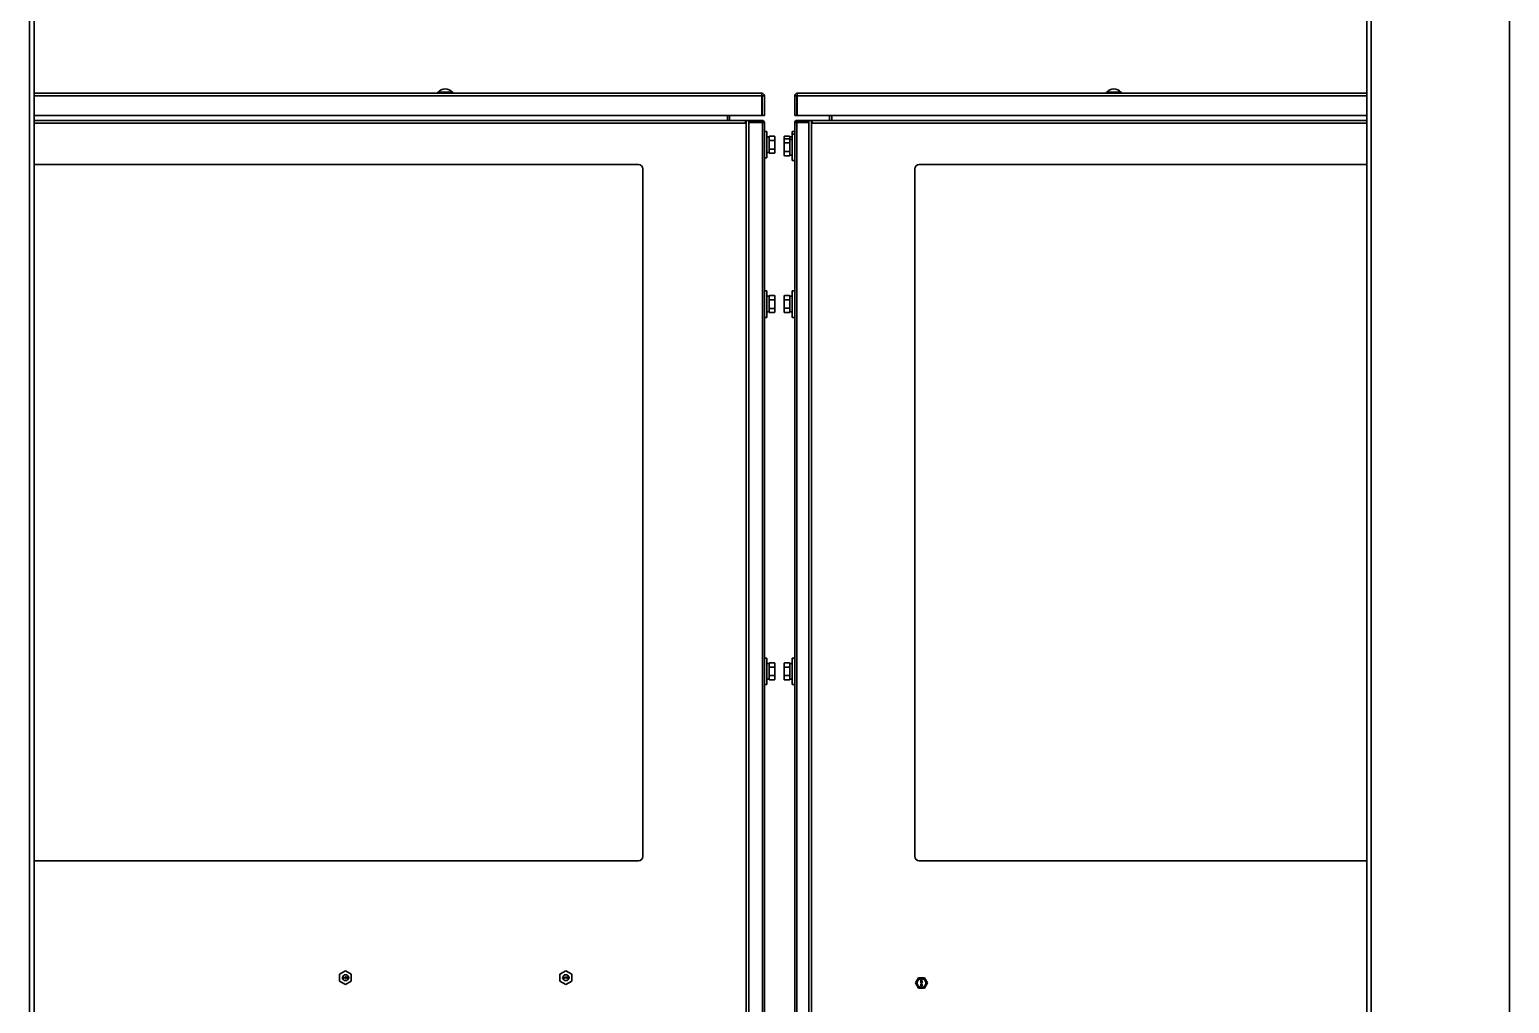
# Model space of a CAD drawing. Header units: millimetres. Extents: x 32496 to 166256, y 3504 to 23939.
# Drawn here: x 93099 to 94106, y 21606 to 22269 of the extents above; entities that cross this region are included whole.
import ezdxf

# ---------------------------------------------------------------- set-up
doc = ezdxf.new("R2010")
doc.units = ezdxf.units.MM
doc.layers.get('0').update_dxf_attribs({"lineweight": 35})

# ---------------------------------------------------------------- blocks, each defined once
blk = doc.blocks.new('8-1250')
at = {"linetype": 'Continuous'}
for p, q in [((-6864.1, -32157.3), (-6864.1, -34666.3)), ((-6861.1, -32157.3), (-6861.1, -34666.3)), ((-5954.1, -32157.3), (-5954.1, -34666.3)), ((-5951.1, -32157.3), (-5951.1, -34666.3)), ((-5857.1, -32157.3), (-5857.1, -34666.3)), ((-6861.1, -32534.8), (-6365.8, -32534.8)), ((-6586.2, -32534), (-6586.2, -32534)), ((-6583.8, -32534), (-6586.2, -32534)), ((-6578.8, -32534), (-6583.8, -32534)), ((-6576.5, -32534), (-6578.8, -32534)), ((-6365.8, -32549.8), (-6365.8, -32534.8)), ((-6341.8, -32549.8), (-6341.8, -32534.8)), ((-6341.8, -32534.8), (-5954.1, -32534.8)), ((-6128.8, -32534), (-6131.2, -32534)), ((-6123.8, -32534), (-6128.8, -32534)), ((-6121.5, -32534), (-6123.8, -32534)), ((-6121.5, -32534), (-6121.5, -32534)), ((-6365.8, -32536.5), (-6861.1, -32536.5)), ((-6365.6, -32549.8), (-6365.6, -32536.5)), ((-6365.6, -32536.5), (-6364.1, -32536.5)), ((-6364.1, -32549.8), (-6364.1, -32536.5)), ((-6343.5, -32536.5), (-6343.5, -32549.8)), ((-6342, -32536.5), (-6343.5, -32536.5)), ((-6342, -32536.5), (-6342, -32549.8)), ((-5954.1, -32536.5), (-6341.8, -32536.5)), ((-6365.8, -32549.8), (-6861.1, -32549.8)), ((-6861.1, -32553.3), (-6374.8, -32553.3)), ((-6377, -32555), (-6861.1, -32555)), ((-6389.3, -32553.3), (-6389.3, -32549.8)), ((-6387.8, -32549.8), (-6387.8, -32553.3)), ((-6377, -32553.3), (-6377, -32555)), ((-6376.5, -34566.3), (-6376.5, -32553.3)), ((-6374.8, -32553.3), (-6374.8, -34566.3)), ((-6365.5, -32553.3), (-6374.8, -32553.3)), ((-6365.5, -32554.5), (-6374.8, -32554.5)), ((-6374.8, -32554.7), (-6364.1, -32554.7)), ((-6365.6, -32549.8), (-6364.1, -32549.8)), ((-6365.5, -32554.5), (-6365.5, -32553.3)), ((-6365.5, -33566.8), (-6365.5, -32554.7)), ((-6364.1, -32554.7), (-6364.1, -32675.7)), ((-6342, -32549.8), (-6343.5, -32549.8)), ((-6343.5, -32675.6), (-6343.5, -32554.7)), ((-6343.5, -32554.7), (-6333.8, -32554.7)), ((-6342.1, -32554.5), (-6342.1, -32553.3)), ((-6333.8, -32553.3), (-6342.1, -32553.3)), ((-6333.8, -32554.5), (-6342.1, -32554.5)), ((-6342.1, -32554.7), (-6342.1, -33566.8)), ((-5954.1, -32549.8), (-6341.8, -32549.8)), ((-6333.8, -34566.3), (-6333.8, -32553.3)), ((-6333.8, -32553.3), (-5954.1, -32553.3)), ((-6332.1, -32553.3), (-6332.1, -34566.3)), ((-6331.6, -32553.3), (-6331.6, -32555)), ((-5954.1, -32555), (-6331.6, -32555)), ((-6319.8, -32553.3), (-6319.8, -32549.8)), ((-6318.3, -32549.8), (-6318.3, -32553.3)), ((-6364.1, -32560.8), (-6362.5, -32560.8)), ((-6362.5, -32578.8), (-6362.5, -32560.8)), ((-6362.5, -32564.4), (-6360.9, -32564.4)), ((-6360.9, -32564.3), (-6360.6, -32564)), ((-6360.9, -32575.3), (-6360.9, -32564.3)), ((-6360.6, -32564), (-6357.2, -32564)), ((-6356.9, -32564.3), (-6357.2, -32564)), ((-6356.9, -32575.3), (-6356.9, -32564.3)), ((-6350.7, -32564.3), (-6350.5, -32564)), ((-6350.7, -32564.3), (-6350.7, -32566.1)), ((-6350.7, -32566.1), (-6350.5, -32565.8)), ((-6350.7, -32577), (-6350.7, -32566.1)), ((-6350.4, -32564), (-6350.5, -32564)), ((-6350.4, -32565.8), (-6350.5, -32565.8)), ((-6347, -32564), (-6350.4, -32564)), ((-6347, -32565.8), (-6350.4, -32565.8)), ((-6347, -32564), (-6347, -32564)), ((-6346.7, -32564.3), (-6347, -32564)), ((-6347, -32565.8), (-6347, -32565.8)), ((-6346.7, -32566.1), (-6347, -32565.8)), ((-6346.7, -32566.1), (-6346.7, -32564.3)), ((-6345.1, -32564.4), (-6346.7, -32564.4)), ((-6346.7, -32577), (-6346.7, -32566.1)), ((-6345.1, -32566.2), (-6346.7, -32566.2)), ((-6345.1, -32560.8), (-6345.1, -32562.5)), ((-6343.5, -32560.8), (-6345.1, -32560.8)), ((-6345.1, -32562.5), (-6345.1, -32580.5)), ((-6343.5, -32562.5), (-6345.1, -32562.5)), ((-6362.5, -32575.1), (-6360.9, -32575.1)), ((-6360.9, -32575.3), (-6360.6, -32575.6)), ((-6360.6, -32566.9), (-6357.2, -32566.9)), ((-6360.6, -32572.7), (-6357.2, -32572.7)), ((-6360.6, -32575.6), (-6357.2, -32575.6)), ((-6356.9, -32575.3), (-6357.2, -32575.6)), ((-6347, -32568.6), (-6350.4, -32568.6)), ((-6347, -32574.4), (-6350.4, -32574.4)), ((-6861.1, -32583.3), (-6449.8, -32583.3)), ((-6446.8, -32586.3), (-6446.8, -33054.3)), ((-6364.1, -32578.8), (-6362.5, -32578.8)), ((-6350.7, -32577), (-6350.5, -32577.3)), ((-6347, -32577.3), (-6350.4, -32577.3)), ((-6346.7, -32577), (-6347, -32577.3)), ((-6345.1, -32576.9), (-6346.7, -32576.9)), ((-6343.5, -32580.5), (-6345.1, -32580.5)), ((-6261.8, -33054.3), (-6261.8, -32586.3)), ((-6258.8, -32583.3), (-5954.1, -32583.3)), ((-6364.1, -32669.3), (-6362.5, -32669.3)), ((-6364.1, -32675.7), (-6364.1, -32680.9)), ((-6362.5, -32687.3), (-6362.5, -32669.3)), ((-6362.5, -32672.9), (-6360.9, -32672.9)), ((-6360.9, -32672.8), (-6360.6, -32672.5)), ((-6360.9, -32683.8), (-6360.9, -32672.8)), ((-6360.6, -32672.5), (-6357.2, -32672.5)), ((-6360.6, -32675.4), (-6357.2, -32675.4)), ((-6356.9, -32672.8), (-6357.2, -32672.5)), ((-6356.9, -32683.8), (-6356.9, -32672.8)), ((-6350.7, -32672.8), (-6350.5, -32672.5)), ((-6350.7, -32683.8), (-6350.7, -32672.8)), ((-6350.4, -32672.5), (-6350.5, -32672.5)), ((-6347, -32672.5), (-6350.4, -32672.5)), ((-6347, -32675.4), (-6350.4, -32675.4)), ((-6347, -32672.5), (-6347, -32672.5)), ((-6346.7, -32672.8), (-6347, -32672.5)), ((-6346.7, -32683.8), (-6346.7, -32672.8)), ((-6345.1, -32672.9), (-6346.7, -32672.9)), ((-6345.1, -32669.3), (-6345.1, -32687.3)), ((-6343.5, -32669.3), (-6345.1, -32669.3)), ((-6343.5, -32680.9), (-6343.5, -32675.6)), ((-6364.1, -32680.9), (-6364.1, -32925.7)), ((-6362.5, -32683.6), (-6360.9, -32683.6)), ((-6360.9, -32683.8), (-6360.6, -32684.1)), ((-6360.6, -32681.2), (-6357.2, -32681.2)), ((-6360.6, -32684.1), (-6357.2, -32684.1)), ((-6356.9, -32683.8), (-6357.2, -32684.1)), ((-6350.7, -32683.8), (-6350.5, -32684)), ((-6347, -32681.1), (-6350.4, -32681.1)), ((-6347, -32684.1), (-6350.4, -32684.1)), ((-6346.7, -32683.8), (-6347, -32684)), ((-6345.1, -32683.6), (-6346.7, -32683.6)), ((-6343.5, -32925.6), (-6343.5, -32680.9)), ((-6364.1, -32687.3), (-6362.5, -32687.3)), ((-6343.5, -32687.3), (-6345.1, -32687.3)), ((-6364.1, -32919.3), (-6362.5, -32919.3)), ((-6364.1, -32925.7), (-6364.1, -32930.9)), ((-6362.5, -32937.3), (-6362.5, -32919.3)), ((-6362.5, -32922.9), (-6360.9, -32922.9)), ((-6360.9, -32922.8), (-6360.6, -32922.5)), ((-6360.9, -32933.8), (-6360.9, -32922.8)), ((-6360.6, -32922.5), (-6357.2, -32922.5)), ((-6360.6, -32925.4), (-6357.2, -32925.4)), ((-6356.9, -32922.8), (-6357.2, -32922.5)), ((-6356.9, -32933.8), (-6356.9, -32922.8)), ((-6350.7, -32922.8), (-6350.5, -32922.5)), ((-6350.7, -32933.8), (-6350.7, -32922.8)), ((-6350.4, -32922.5), (-6350.5, -32922.5)), ((-6347, -32922.5), (-6350.4, -32922.5)), ((-6347, -32925.4), (-6350.4, -32925.4)), ((-6347, -32922.5), (-6347, -32922.5)), ((-6346.7, -32922.8), (-6347, -32922.5)), ((-6346.7, -32933.8), (-6346.7, -32922.8)), ((-6345.1, -32922.9), (-6346.7, -32922.9)), ((-6345.1, -32919.3), (-6345.1, -32937.3)), ((-6343.5, -32919.3), (-6345.1, -32919.3)), ((-6343.5, -32930.9), (-6343.5, -32925.6)), ((-6364.1, -32930.9), (-6364.1, -33175.7)), ((-6364.1, -32937.3), (-6362.5, -32937.3)), ((-6362.5, -32933.6), (-6360.9, -32933.6)), ((-6360.9, -32933.8), (-6360.6, -32934.1)), ((-6360.6, -32931.2), (-6357.2, -32931.2)), ((-6360.6, -32934.1), (-6357.2, -32934.1)), ((-6356.9, -32933.8), (-6357.2, -32934.1)), ((-6350.7, -32933.8), (-6350.5, -32934)), ((-6347, -32931.1), (-6350.4, -32931.1)), ((-6347, -32934.1), (-6350.4, -32934.1)), ((-6346.7, -32933.8), (-6347, -32934)), ((-6345.1, -32933.6), (-6346.7, -32933.6)), ((-6343.5, -32937.3), (-6345.1, -32937.3)), ((-6343.5, -33175.6), (-6343.5, -32930.9)), ((-6449.8, -33057.3), (-6861.1, -33057.3)), ((-5954.1, -33057.3), (-6258.8, -33057.3)), ((-6653.2, -33134.5), (-6649.2, -33132.2)), ((-6653.2, -33134.5), (-6653.2, -33139.1)), ((-6649.2, -33141.4), (-6653.2, -33139.1)), ((-6651.5, -33136.3), (-6651.5, -33136.2)), ((-6651.5, -33136.2), (-6650.6, -33136.2)), ((-6650.8, -33136.3), (-6651.5, -33136.3)), ((-6651.4, -33136.9), (-6651.5, -33137)), ((-6651.5, -33137), (-6651.5, -33137.1)), ((-6651.5, -33137.1), (-6651.5, -33137.1)), ((-6651.5, -33137.1), (-6651.5, -33137.2)), ((-6651.5, -33137.2), (-6651.4, -33137.3)), ((-6650.8, -33136.3), (-6651.4, -33136.9)), ((-6651.4, -33137.1), (-6651.3, -33137)), ((-6651.4, -33137.1), (-6651.4, -33137.1)), ((-6651.3, -33137.2), (-6651.4, -33137.1)), ((-6651.4, -33137.3), (-6651.3, -33137.4)), ((-6651.3, -33137), (-6650.6, -33136.3)), ((-6651.2, -33137.2), (-6651.3, -33137.2)), ((-6651.3, -33137.4), (-6651.1, -33137.4)), ((-6651.1, -33137.3), (-6651.2, -33137.2)), ((-6651.1, -33137.3), (-6651, -33137.3)), ((-6651, -33137.4), (-6651.1, -33137.4)), ((-6650.9, -33137.2), (-6651, -33137.3)), ((-6651, -33137.4), (-6650.9, -33137.4)), ((-6650.8, -33137.2), (-6650.9, -33137.2)), ((-6650.9, -33137.4), (-6650.8, -33137.3)), ((-6650.8, -33137.1), (-6650.8, -33137.2)), ((-6650.8, -33137.1), (-6650.6, -33137.1)), ((-6650.8, -33137.3), (-6650.7, -33137.2)), ((-6650.7, -33137.2), (-6650.6, -33137.1)), ((-6650.6, -33136.2), (-6650.6, -33136.3)), ((-6650.4, -33137.4), (-6650.4, -33136.2)), ((-6650.4, -33136.2), (-6650.3, -33136.2)), ((-6650.3, -33137.4), (-6650.4, -33137.4)), ((-6650.3, -33136.2), (-6650.3, -33137.2)), ((-6650.1, -33137), (-6650.3, -33137.2)), ((-6650.3, -33137.4), (-6650.1, -33137.2)), ((-6650.1, -33137), (-6650.1, -33137.2)), ((-6649.9, -33136.6), (-6649.9, -33136.6)), ((-6649.9, -33136.6), (-6649.8, -33136.8)), ((-6649.8, -33136.8), (-6649.9, -33136.6)), ((-6649.8, -33136.8), (-6649.9, -33137)), ((-6649.9, -33137), (-6649.8, -33136.9)), ((-6649.9, -33137), (-6649.9, -33137)), ((-6649.8, -33136.8), (-6649.8, -33136.6)), ((-6649.8, -33136.6), (-6649.7, -33136.6)), ((-6649.8, -33137), (-6649.8, -33136.9)), ((-6649.7, -33137), (-6649.8, -33137)), ((-6649.7, -33136.6), (-6649.7, -33136.8)), ((-6649.6, -33136.6), (-6649.7, -33136.8)), ((-6649.7, -33136.8), (-6649.6, -33136.6)), ((-6649.6, -33137), (-6649.7, -33136.8)), ((-6649.7, -33136.9), (-6649.7, -33137)), ((-6649.7, -33136.9), (-6649.6, -33137)), ((-6649.6, -33136.6), (-6649.6, -33136.6)), ((-6649.6, -33137), (-6649.6, -33137)), ((-6649.4, -33136.7), (-6649.4, -33136.5)), ((-6649.4, -33136.5), (-6649.1, -33136.5)), ((-6649.1, -33136.7), (-6649.4, -33136.7)), ((-6649.2, -33132.2), (-6645.2, -33134.5)), ((-6645.2, -33139.1), (-6649.2, -33141.4)), ((-6649.1, -33136.5), (-6649.1, -33136.2)), ((-6649.1, -33136.2), (-6649, -33136.2)), ((-6649.1, -33137.4), (-6649.1, -33136.7)), ((-6649, -33137.4), (-6649.1, -33137.4)), ((-6649, -33136.2), (-6649, -33136.5)), ((-6649, -33136.5), (-6648.4, -33136.5)), ((-6649, -33136.7), (-6649, -33137.2)), ((-6649, -33137.4), (-6648.4, -33136.7)), ((-6648.5, -33136.7), (-6649, -33137.2)), ((-6648.5, -33136.7), (-6649, -33136.7)), ((-6648.4, -33136.5), (-6648.4, -33136.7)), ((-6648.2, -33137.4), (-6648.2, -33136.2)), ((-6648.2, -33136.2), (-6648, -33136.2)), ((-6647.9, -33137.4), (-6648.2, -33137.4)), ((-6648, -33136.2), (-6648, -33137.1)), ((-6647.7, -33136.2), (-6648, -33137.1)), ((-6647.9, -33137.4), (-6647.6, -33136.3)), ((-6647.7, -33136.2), (-6647.5, -33136.2)), ((-6647.6, -33136.3), (-6647.2, -33137.4)), ((-6647.1, -33137.1), (-6647.5, -33136.2)), ((-6647, -33137.4), (-6647.2, -33137.4)), ((-6647.1, -33137.1), (-6647.1, -33136.2)), ((-6647.1, -33136.2), (-6647, -33136.2)), ((-6647, -33136.2), (-6647, -33137.4)), ((-6645.2, -33139.1), (-6645.2, -33134.5)), ((-6503.2, -33134.5), (-6499.2, -33132.2)), ((-6503.2, -33134.5), (-6503.2, -33139.1)), ((-6499.2, -33141.4), (-6503.2, -33139.1)), ((-6501.5, -33136.3), (-6501.5, -33136.2)), ((-6501.5, -33136.2), (-6500.6, -33136.2)), ((-6500.8, -33136.3), (-6501.5, -33136.3)), ((-6501.4, -33136.9), (-6501.5, -33137)), ((-6501.5, -33137), (-6501.5, -33137.1)), ((-6501.5, -33137.1), (-6501.5, -33137.1)), ((-6501.5, -33137.1), (-6501.5, -33137.2)), ((-6501.5, -33137.2), (-6501.4, -33137.3)), ((-6500.8, -33136.3), (-6501.4, -33136.9)), ((-6501.4, -33137.1), (-6501.3, -33137)), ((-6501.4, -33137.1), (-6501.4, -33137.1)), ((-6501.3, -33137.2), (-6501.4, -33137.1)), ((-6501.4, -33137.3), (-6501.3, -33137.4)), ((-6501.3, -33137), (-6500.6, -33136.3)), ((-6501.2, -33137.2), (-6501.3, -33137.2)), ((-6501.3, -33137.4), (-6501.1, -33137.4)), ((-6501.1, -33137.3), (-6501.2, -33137.2)), ((-6501.1, -33137.3), (-6501, -33137.3)), ((-6501, -33137.4), (-6501.1, -33137.4)), ((-6500.9, -33137.2), (-6501, -33137.3)), ((-6501, -33137.4), (-6500.9, -33137.4)), ((-6500.8, -33137.2), (-6500.9, -33137.2)), ((-6500.9, -33137.4), (-6500.8, -33137.3)), ((-6500.8, -33137.1), (-6500.8, -33137.2)), ((-6500.8, -33137.1), (-6500.6, -33137.1)), ((-6500.8, -33137.3), (-6500.7, -33137.2)), ((-6500.7, -33137.2), (-6500.6, -33137.1)), ((-6500.6, -33136.2), (-6500.6, -33136.3)), ((-6500.4, -33137.4), (-6500.4, -33136.2)), ((-6500.4, -33136.2), (-6500.3, -33136.2)), ((-6500.3, -33137.4), (-6500.4, -33137.4)), ((-6500.3, -33136.2), (-6500.3, -33137.2)), ((-6500.1, -33137), (-6500.3, -33137.2)), ((-6500.3, -33137.4), (-6500.1, -33137.2)), ((-6500.1, -33137), (-6500.1, -33137.2)), ((-6499.9, -33136.6), (-6499.9, -33136.6)), ((-6499.9, -33136.6), (-6499.8, -33136.8)), ((-6499.8, -33136.8), (-6499.9, -33136.6)), ((-6499.8, -33136.8), (-6499.9, -33137)), ((-6499.9, -33137), (-6499.8, -33136.9)), ((-6499.9, -33137), (-6499.9, -33137)), ((-6499.8, -33136.8), (-6499.8, -33136.6)), ((-6499.8, -33136.6), (-6499.7, -33136.6)), ((-6499.8, -33137), (-6499.8, -33136.9)), ((-6499.7, -33137), (-6499.8, -33137)), ((-6499.7, -33136.6), (-6499.7, -33136.8)), ((-6499.6, -33136.6), (-6499.7, -33136.8)), ((-6499.7, -33136.8), (-6499.6, -33136.6)), ((-6499.6, -33137), (-6499.7, -33136.8)), ((-6499.7, -33136.9), (-6499.7, -33137)), ((-6499.7, -33136.9), (-6499.6, -33137)), ((-6499.6, -33136.6), (-6499.6, -33136.6)), ((-6499.6, -33137), (-6499.6, -33137)), ((-6499.4, -33136.7), (-6499.4, -33136.5)), ((-6499.4, -33136.5), (-6499.1, -33136.5)), ((-6499.1, -33136.7), (-6499.4, -33136.7)), ((-6499.2, -33132.2), (-6495.2, -33134.5)), ((-6495.2, -33139.1), (-6499.2, -33141.4)), ((-6499.1, -33136.5), (-6499.1, -33136.2)), ((-6499.1, -33136.2), (-6499, -33136.2)), ((-6499.1, -33137.4), (-6499.1, -33136.7)), ((-6499, -33137.4), (-6499.1, -33137.4)), ((-6499, -33136.2), (-6499, -33136.5)), ((-6499, -33136.5), (-6498.4, -33136.5)), ((-6499, -33136.7), (-6499, -33137.2)), ((-6499, -33137.4), (-6498.4, -33136.7)), ((-6498.5, -33136.7), (-6499, -33137.2)), ((-6498.5, -33136.7), (-6499, -33136.7)), ((-6498.4, -33136.5), (-6498.4, -33136.7)), ((-6498.2, -33137.4), (-6498.2, -33136.2)), ((-6498.2, -33136.2), (-6498, -33136.2)), ((-6497.9, -33137.4), (-6498.2, -33137.4)), ((-6498, -33136.2), (-6498, -33137.1)), ((-6497.7, -33136.2), (-6498, -33137.1)), ((-6497.9, -33137.4), (-6497.6, -33136.3)), ((-6497.7, -33136.2), (-6497.5, -33136.2)), ((-6497.6, -33136.3), (-6497.2, -33137.4)), ((-6497.1, -33137.1), (-6497.5, -33136.2)), ((-6497, -33137.4), (-6497.2, -33137.4)), ((-6497.1, -33137.1), (-6497.1, -33136.2)), ((-6497.1, -33136.2), (-6497, -33136.2)), ((-6497, -33136.2), (-6497, -33137.4)), ((-6495.2, -33139.1), (-6495.2, -33134.5)), ((-6261.3, -33140.4), (-6259.2, -33136.9)), ((-6255.2, -33136.9), (-6259.2, -33136.9)), ((-6257.7, -33138.5), (-6257.7, -33138.3)), ((-6257.7, -33138.3), (-6256.7, -33138.3)), ((-6256.9, -33138.5), (-6257.7, -33138.8)), ((-6256.9, -33138.5), (-6257.7, -33138.5)), ((-6257.7, -33138.9), (-6257.7, -33138.8)), ((-6257.7, -33138.9), (-6256.9, -33139.2)), ((-6257.7, -33139.3), (-6257.7, -33139.2)), ((-6257.7, -33139.2), (-6256.9, -33139.2)), ((-6256.7, -33139.3), (-6257.7, -33139.3)), ((-6257.6, -33139.6), (-6257.7, -33139.7)), ((-6257.7, -33139.7), (-6257.7, -33139.8)), ((-6257.7, -33140), (-6257.7, -33139.8)), ((-6257.7, -33140), (-6257.7, -33140.1)), ((-6257.7, -33140.1), (-6257.6, -33140.2)), ((-6257.6, -33138.8), (-6256.7, -33138.5)), ((-6256.7, -33139.2), (-6257.6, -33138.8)), ((-6257.5, -33139.6), (-6257.6, -33139.6)), ((-6257.6, -33139.8), (-6257.5, -33139.7)), ((-6257.6, -33139.8), (-6257.6, -33140)), ((-6257.6, -33139.8), (-6257.6, -33139.8)), ((-6257.6, -33140), (-6257.6, -33140)), ((-6257.5, -33140.1), (-6257.6, -33140)), ((-6257.6, -33140.2), (-6257.5, -33140.2)), ((-6257.4, -33139.5), (-6257.5, -33139.6)), ((-6257.5, -33139.7), (-6257.4, -33139.6)), ((-6257.5, -33139.7), (-6257.5, -33139.7)), ((-6257.5, -33140.1), (-6257.5, -33140.1)), ((-6257.4, -33140.2), (-6257.5, -33140.1)), ((-6257.5, -33140.2), (-6257.4, -33140.3)), ((-6257.3, -33139.5), (-6257.4, -33139.5)), ((-6257.3, -33139.6), (-6257.4, -33139.6)), ((-6257.4, -33140.2), (-6257.3, -33140.2)), ((-6257.3, -33140.3), (-6257.4, -33140.3)), ((-6257.3, -33139.5), (-6257.1, -33139.5)), ((-6257.3, -33139.6), (-6257.3, -33139.7)), ((-6257.3, -33139.7), (-6257.2, -33139.7)), ((-6257.2, -33140.1), (-6257.3, -33140.1)), ((-6257.3, -33140.1), (-6257.3, -33140.2)), ((-6257.3, -33140.3), (-6257.2, -33140.2)), ((-6257.1, -33139.7), (-6257.2, -33139.6)), ((-6257.1, -33139.6), (-6257.2, -33139.6)), ((-6257.2, -33139.7), (-6257.2, -33139.8)), ((-6257.2, -33140), (-6257.2, -33139.8)), ((-6257.2, -33139.8), (-6257.2, -33139.8)), ((-6257.2, -33140), (-6257.2, -33140)), ((-6257.2, -33140), (-6257.2, -33140.1)), ((-6257.2, -33140.2), (-6257.1, -33140.1)), ((-6257.2, -33140.2), (-6257.2, -33140.2)), ((-6257, -33139.5), (-6257.1, -33139.5)), ((-6257.1, -33139.6), (-6257, -33139.6)), ((-6257.1, -33139.8), (-6257.1, -33139.7)), ((-6257.1, -33139.8), (-6257.1, -33140)), ((-6257.1, -33140.1), (-6257.1, -33140)), ((-6256.9, -33139.6), (-6257, -33139.5)), ((-6257, -33139.6), (-6256.9, -33139.7)), ((-6256.8, -33139.6), (-6256.9, -33139.6)), ((-6256.9, -33139.7), (-6256.8, -33139.8)), ((-6256.9, -33139.7), (-6256.9, -33139.7)), ((-6256.8, -33140), (-6256.9, -33140.1)), ((-6256.9, -33140.2), (-6256.9, -33140.1)), ((-6256.9, -33140.2), (-6256.8, -33140.1)), ((-6256.9, -33140.1), (-6256.9, -33140.1)), ((-6256.9, -33140.2), (-6256.9, -33140.2)), ((-6256.7, -33139.7), (-6256.8, -33139.6)), ((-6256.8, -33140), (-6256.8, -33139.8)), ((-6256.8, -33139.8), (-6256.8, -33139.8)), ((-6256.8, -33140), (-6256.8, -33140)), ((-6256.8, -33140.1), (-6256.7, -33140)), ((-6256.7, -33138.3), (-6256.7, -33138.5)), ((-6256.7, -33139.2), (-6256.7, -33139.3)), ((-6256.7, -33139.8), (-6256.7, -33139.7)), ((-6256.7, -33139.8), (-6256.7, -33139.9)), ((-6256.7, -33140), (-6256.7, -33139.9)), ((-6255.2, -33136.9), (-6253.2, -33140.4)), ((-6259.2, -33143.9), (-6261.3, -33140.4)), ((-6259.2, -33143.9), (-6255.2, -33143.9)), ((-6257.7, -33141.6), (-6257.7, -33140.9)), ((-6257.7, -33140.9), (-6257.6, -33140.9)), ((-6257.6, -33141.6), (-6257.7, -33141.6)), ((-6257.6, -33142), (-6257.7, -33142.1)), ((-6257.7, -33142.1), (-6257.7, -33142.2)), ((-6257.7, -33142.2), (-6257.7, -33142.3)), ((-6257.7, -33142.3), (-6257.6, -33142.4)), ((-6257.1, -33141.5), (-6257.6, -33140.9)), ((-6257.6, -33141.1), (-6257.6, -33141.6)), ((-6257.6, -33141.1), (-6257.1, -33141.6)), ((-6257.5, -33141.8), (-6257.6, -33141.9)), ((-6257.6, -33141.9), (-6257.6, -33142)), ((-6257.6, -33142.1), (-6257.5, -33142)), ((-6257.6, -33142.2), (-6257.6, -33142.1)), ((-6257.6, -33142.3), (-6257.6, -33142.2)), ((-6257.5, -33142.3), (-6257.6, -33142.3)), ((-6257.6, -33142.4), (-6257.6, -33142.5)), ((-6257.6, -33142.5), (-6257.5, -33142.5)), ((-6257.4, -33141.8), (-6257.5, -33141.8)), ((-6257.5, -33142), (-6257.4, -33141.9)), ((-6257.4, -33142.4), (-6257.5, -33142.3)), ((-6257.5, -33142.5), (-6257.4, -33142.5)), ((-6257.4, -33140.6), (-6257.4, -33140.6)), ((-6257.2, -33140.6), (-6257.4, -33140.6)), ((-6257.4, -33140.6), (-6257.2, -33140.6)), ((-6257.3, -33141.8), (-6257.4, -33141.8)), ((-6257.4, -33141.9), (-6257.3, -33141.9)), ((-6257.3, -33142.5), (-6257.4, -33142.4)), ((-6257.4, -33142.5), (-6257.3, -33142.6)), ((-6257.3, -33140.4), (-6257.3, -33140.5)), ((-6257.2, -33140.6), (-6257.3, -33140.4)), ((-6257.3, -33140.5), (-6257.2, -33140.6)), ((-6257.2, -33140.6), (-6257.3, -33140.7)), ((-6257.3, -33140.7), (-6257.2, -33140.6)), ((-6257.3, -33140.7), (-6257.3, -33140.7)), ((-6257.3, -33141.8), (-6257.1, -33141.8)), ((-6257.1, -33141.9), (-6257.3, -33141.9)), ((-6257.3, -33142.5), (-6257.1, -33142.5)), ((-6257.1, -33142.6), (-6257.3, -33142.6)), ((-6257.1, -33140.4), (-6257.2, -33140.6)), ((-6257.2, -33140.6), (-6257.1, -33140.5)), ((-6257.2, -33140.6), (-6257.1, -33140.7)), ((-6257.1, -33140.7), (-6257.2, -33140.6)), ((-6257, -33140.6), (-6257.2, -33140.6)), ((-6257.2, -33140.6), (-6257, -33140.6)), ((-6257.1, -33140.5), (-6257.1, -33140.4)), ((-6257.1, -33140.7), (-6257.1, -33140.7)), ((-6257, -33141.5), (-6257.1, -33141.5)), ((-6257.1, -33141.6), (-6257.1, -33141.6)), ((-6257.1, -33141.6), (-6257, -33141.6)), ((-6257, -33141.8), (-6257.1, -33141.8)), ((-6257.1, -33141.9), (-6257, -33141.9)), ((-6257, -33142.4), (-6257.1, -33142.5)), ((-6257.1, -33142.6), (-6257, -33142.5)), ((-6257, -33140.6), (-6257, -33140.6)), ((-6257, -33141.5), (-6256.9, -33141.5)), ((-6256.9, -33141.6), (-6257, -33141.6)), ((-6256.9, -33141.8), (-6257, -33141.8)), ((-6257, -33141.9), (-6256.9, -33142)), ((-6256.9, -33142.3), (-6257, -33142.4)), ((-6257, -33142.5), (-6256.9, -33142.5)), ((-6256.9, -33141), (-6256.9, -33140.9)), ((-6256.8, -33141), (-6256.9, -33140.9)), ((-6256.9, -33140.9), (-6256.9, -33140.9)), ((-6256.9, -33141), (-6256.9, -33141.1)), ((-6256.9, -33141.1), (-6256.8, -33141.1)), ((-6256.8, -33141.4), (-6256.9, -33141.5)), ((-6256.9, -33141.6), (-6256.8, -33141.5)), ((-6256.9, -33141.5), (-6256.9, -33141.5)), ((-6256.9, -33141.6), (-6256.9, -33141.6)), ((-6256.9, -33141.9), (-6256.9, -33141.8)), ((-6256.8, -33142), (-6256.9, -33141.9)), ((-6256.9, -33142), (-6256.8, -33142.1)), ((-6256.8, -33142.3), (-6256.9, -33142.3)), ((-6256.9, -33142.5), (-6256.8, -33142.4)), ((-6256.9, -33142.5), (-6256.9, -33142.5)), ((-6256.7, -33141.1), (-6256.8, -33141)), ((-6256.8, -33141.1), (-6256.8, -33141.2)), ((-6256.8, -33141.3), (-6256.8, -33141.2)), ((-6256.8, -33141.3), (-6256.8, -33141.4)), ((-6256.8, -33141.5), (-6256.7, -33141.5)), ((-6256.7, -33142.1), (-6256.8, -33142)), ((-6256.8, -33142.1), (-6256.8, -33142.2)), ((-6256.8, -33142.2), (-6256.8, -33142.3)), ((-6256.8, -33142.4), (-6256.7, -33142.3)), ((-6256.7, -33141.2), (-6256.7, -33141.1)), ((-6256.7, -33141.2), (-6256.7, -33141.3)), ((-6256.7, -33141.5), (-6256.7, -33141.3)), ((-6256.7, -33142.2), (-6256.7, -33142.1)), ((-6256.7, -33142.3), (-6256.7, -33142.2)), ((-6253.2, -33140.4), (-6255.2, -33143.9))]:
    blk.add_line(p, q, dxfattribs=at)
for centre, radius in [((-6649.2, -33136.8), 2), ((-6499.2, -33136.8), 2), ((-6257.2, -33140.4), 3)]:
    blk.add_circle(centre, radius, dxfattribs=at)
for centre, radius, start, end in [((-6588, -32532.3), 2.5, 270, 318.1897), ((-6581.3, -32538.3), 6.5, 41.8103, 138.1897), ((-6574.6, -32532.3), 2.5, 221.8103, 270), ((-6365.8, -32536.5), 1.7, 0, 90), ((-6341.8, -32536.5), 1.7, 90, 180), ((-6133, -32532.3), 2.5, 270, 318.1897), ((-6126.3, -32538.3), 6.5, 41.8103, 138.1897), ((-6119.6, -32532.3), 2.5, 221.8103, 270), ((-6365.8, -32536.5), 0.2, 0, 90), ((-6341.8, -32536.5), 0.2, 90, 180), ((-6365.5, -32554.7), 1.4, 0, 90), ((-6365.5, -32554.7), 0.2, 0, 90), ((-6342.1, -32554.7), 1.4, 90, 180), ((-6342.1, -32554.7), 0.2, 90, 180), ((-6359.7, -32566.6), 3.56, 39.1364, 39.5013), ((-6358.2, -32573), 3.56, 219.1364, 219.5008), ((-6449.8, -32586.3), 3, 0, 90), ((-6347.9, -32574.7), 3.61, 218.7103, 219.1339), ((-6346.6, -32573.5), 5.39, 224.1246, 224.5652), ((-6350.9, -32573.5), 5.38, 315.4348, 315.8754), ((-6349.5, -32574.7), 3.61, 320.8641, 321.2897), ((-6258.8, -32586.3), 3, 90, 180), ((-6359.7, -32675.1), 3.56, 39.1364, 39.5013), ((-6358.2, -32681.5), 3.56, 219.1364, 219.5008), ((-6347.9, -32681.5), 3.61, 218.7103, 219.1339), ((-6346.6, -32680.3), 5.39, 224.1246, 224.5652), ((-6350.9, -32680.3), 5.38, 315.4348, 315.8754), ((-6349.5, -32681.5), 3.61, 320.8641, 321.2897), ((-6359.7, -32925.1), 3.56, 39.1364, 39.5013), ((-6358.2, -32931.5), 3.56, 219.1364, 219.5008), ((-6347.9, -32931.5), 3.61, 218.7103, 219.1339), ((-6346.6, -32930.3), 5.39, 224.1246, 224.5652), ((-6350.9, -32930.3), 5.38, 315.4348, 315.8754), ((-6349.5, -32931.5), 3.61, 320.8641, 321.2897), ((-6449.8, -33054.3), 3, 270, 0), ((-6258.8, -33054.3), 3, 180, 270)]:
    blk.add_arc(centre, radius, start, end, dxfattribs=at)
for points, knots in [([(-6360.9, -32564.3), (-6360.9, -32564.3), (-6360.8, -32564.2), (-6360.7, -32564.1), (-6360.6, -32564)], [0, 0, 0, 0, 0.244558, 1, 1, 1, 1]), ([(-6356.9, -32564.3), (-6357, -32564.3), (-6357.1, -32564.2), (-6357.2, -32564.1), (-6357.2, -32564)], [0, 0, 0, 0, 0.244878, 1, 1, 1, 1]), ([(-6350.5, -32564), (-6350.5, -32564.1), (-6350.6, -32564.2), (-6350.7, -32564.3), (-6350.7, -32564.3)], [0, 0, 0, 0, 0.255063, 1, 1, 1, 1]), ([(-6350.5, -32565.8), (-6350.5, -32565.8), (-6350.6, -32565.9), (-6350.7, -32566), (-6350.7, -32566.1)], [0, 0, 0, 0, 0.255063, 1, 1, 1, 1]), ([(-6347, -32564), (-6347, -32564.1), (-6346.9, -32564.2), (-6346.8, -32564.3), (-6346.7, -32564.3)], [0, 0, 0, 0, 0.255062, 1, 1, 1, 1]), ([(-6347, -32565.8), (-6347, -32565.8), (-6346.9, -32565.9), (-6346.8, -32566), (-6346.7, -32566.1)], [0, 0, 0, 0, 0.255062, 1, 1, 1, 1]), ([(-6360.6, -32566.9), (-6360.7, -32566.9), (-6360.8, -32566.8), (-6360.9, -32566.7), (-6360.9, -32566.6)], [0, 0, 0, 0, 0.255352, 1, 1, 1, 1]), ([(-6360.9, -32573), (-6360.9, -32573), (-6360.8, -32572.9), (-6360.7, -32572.8), (-6360.6, -32572.7)], [0, 0, 0, 0, 0.244558, 1, 1, 1, 1]), ([(-6360.6, -32575.6), (-6360.7, -32575.5), (-6360.8, -32575.4), (-6360.8, -32575.3), (-6360.9, -32575.3)], [0, 0, 0, 0, 0.255041, 1, 1, 1, 1]), ([(-6357.2, -32566.9), (-6357.2, -32566.9), (-6357.1, -32566.8), (-6357, -32566.7), (-6356.9, -32566.6)], [0, 0, 0, 0, 0.255353, 1, 1, 1, 1]), ([(-6356.9, -32573), (-6357, -32573), (-6357, -32572.9), (-6357.1, -32572.8), (-6357.2, -32572.7)], [0, 0, 0, 0, 0.244558, 1, 1, 1, 1]), ([(-6357.2, -32575.6), (-6357.2, -32575.5), (-6357.1, -32575.4), (-6357, -32575.3), (-6356.9, -32575.2)], [0, 0, 0, 0, 0.255353, 1, 1, 1, 1]), ([(-6350.7, -32568.3), (-6350.7, -32568.3), (-6350.6, -32568.4), (-6350.5, -32568.5), (-6350.4, -32568.6)], [0, 0, 0, 0, 0.244408, 1, 1, 1, 1]), ([(-6350.4, -32574.4), (-6350.5, -32574.4), (-6350.6, -32574.5), (-6350.7, -32574.6), (-6350.7, -32574.7)], [0, 0, 0, 0, 0.255212, 1, 1, 1, 1]), ([(-6346.7, -32568.3), (-6346.8, -32568.3), (-6346.8, -32568.4), (-6346.9, -32568.5), (-6347, -32568.6)], [0, 0, 0, 0, 0.244408, 1, 1, 1, 1]), ([(-6347, -32574.4), (-6347, -32574.4), (-6346.9, -32574.5), (-6346.8, -32574.6), (-6346.7, -32574.7)], [0, 0, 0, 0, 0.255211, 1, 1, 1, 1]), ([(-6350.7, -32577), (-6350.7, -32577), (-6350.6, -32577.1), (-6350.5, -32577.2), (-6350.5, -32577.3)], [0, 0, 0, 0, 0.245496, 1, 1, 1, 1]), ([(-6346.7, -32577), (-6346.8, -32577), (-6346.8, -32577.1), (-6346.9, -32577.2), (-6347, -32577.3)], [0, 0, 0, 0, 0.245497, 1, 1, 1, 1]), ([(-6360.9, -32672.8), (-6360.9, -32672.8), (-6360.8, -32672.7), (-6360.7, -32672.6), (-6360.6, -32672.5)], [0, 0, 0, 0, 0.244558, 1, 1, 1, 1]), ([(-6360.6, -32675.4), (-6360.7, -32675.4), (-6360.8, -32675.3), (-6360.9, -32675.2), (-6360.9, -32675.1)], [0, 0, 0, 0, 0.255352, 1, 1, 1, 1]), ([(-6356.9, -32672.8), (-6357, -32672.8), (-6357.1, -32672.7), (-6357.2, -32672.6), (-6357.2, -32672.5)], [0, 0, 0, 0, 0.244878, 1, 1, 1, 1]), ([(-6357.2, -32675.4), (-6357.2, -32675.4), (-6357.1, -32675.3), (-6357, -32675.2), (-6356.9, -32675.1)], [0, 0, 0, 0, 0.255353, 1, 1, 1, 1]), ([(-6350.5, -32672.5), (-6350.5, -32672.6), (-6350.6, -32672.7), (-6350.7, -32672.8), (-6350.7, -32672.8)], [0, 0, 0, 0, 0.255063, 1, 1, 1, 1]), ([(-6350.7, -32675), (-6350.7, -32675.1), (-6350.6, -32675.2), (-6350.5, -32675.3), (-6350.4, -32675.4)], [0, 0, 0, 0, 0.244408, 1, 1, 1, 1]), ([(-6347, -32672.5), (-6347, -32672.6), (-6346.9, -32672.7), (-6346.8, -32672.8), (-6346.7, -32672.8)], [0, 0, 0, 0, 0.255062, 1, 1, 1, 1]), ([(-6346.7, -32675), (-6346.8, -32675.1), (-6346.8, -32675.2), (-6346.9, -32675.3), (-6347, -32675.4)], [0, 0, 0, 0, 0.244408, 1, 1, 1, 1]), ([(-6360.9, -32681.5), (-6360.9, -32681.5), (-6360.8, -32681.4), (-6360.7, -32681.3), (-6360.6, -32681.2)], [0, 0, 0, 0, 0.244558, 1, 1, 1, 1]), ([(-6360.6, -32684.1), (-6360.7, -32684), (-6360.8, -32683.9), (-6360.8, -32683.8), (-6360.9, -32683.8)], [0, 0, 0, 0, 0.255041, 1, 1, 1, 1]), ([(-6356.9, -32681.5), (-6357, -32681.5), (-6357, -32681.4), (-6357.1, -32681.3), (-6357.2, -32681.2)], [0, 0, 0, 0, 0.244558, 1, 1, 1, 1]), ([(-6357.2, -32684.1), (-6357.2, -32684), (-6357.1, -32683.9), (-6357, -32683.8), (-6356.9, -32683.7)], [0, 0, 0, 0, 0.255353, 1, 1, 1, 1]), ([(-6350.4, -32681.1), (-6350.5, -32681.2), (-6350.6, -32681.3), (-6350.7, -32681.4), (-6350.7, -32681.5)], [0, 0, 0, 0, 0.255212, 1, 1, 1, 1]), ([(-6350.7, -32683.7), (-6350.7, -32683.8), (-6350.6, -32683.9), (-6350.5, -32684), (-6350.5, -32684)], [0, 0, 0, 0, 0.245496, 1, 1, 1, 1]), ([(-6347, -32681.1), (-6347, -32681.2), (-6346.9, -32681.3), (-6346.8, -32681.4), (-6346.7, -32681.5)], [0, 0, 0, 0, 0.255211, 1, 1, 1, 1]), ([(-6346.7, -32683.7), (-6346.8, -32683.8), (-6346.8, -32683.9), (-6346.9, -32684), (-6347, -32684)], [0, 0, 0, 0, 0.245497, 1, 1, 1, 1]), ([(-6360.9, -32922.8), (-6360.9, -32922.8), (-6360.8, -32922.7), (-6360.7, -32922.6), (-6360.6, -32922.5)], [0, 0, 0, 0, 0.244558, 1, 1, 1, 1]), ([(-6360.6, -32925.4), (-6360.7, -32925.4), (-6360.8, -32925.3), (-6360.9, -32925.2), (-6360.9, -32925.1)], [0, 0, 0, 0, 0.255352, 1, 1, 1, 1]), ([(-6356.9, -32922.8), (-6357, -32922.8), (-6357.1, -32922.7), (-6357.2, -32922.6), (-6357.2, -32922.5)], [0, 0, 0, 0, 0.244878, 1, 1, 1, 1]), ([(-6357.2, -32925.4), (-6357.2, -32925.4), (-6357.1, -32925.3), (-6357, -32925.2), (-6356.9, -32925.1)], [0, 0, 0, 0, 0.255353, 1, 1, 1, 1]), ([(-6350.5, -32922.5), (-6350.5, -32922.6), (-6350.6, -32922.7), (-6350.7, -32922.8), (-6350.7, -32922.8)], [0, 0, 0, 0, 0.255063, 1, 1, 1, 1]), ([(-6350.7, -32925), (-6350.7, -32925.1), (-6350.6, -32925.2), (-6350.5, -32925.3), (-6350.4, -32925.4)], [0, 0, 0, 0, 0.244408, 1, 1, 1, 1]), ([(-6347, -32922.5), (-6347, -32922.6), (-6346.9, -32922.7), (-6346.8, -32922.8), (-6346.7, -32922.8)], [0, 0, 0, 0, 0.255062, 1, 1, 1, 1]), ([(-6346.7, -32925), (-6346.8, -32925.1), (-6346.8, -32925.2), (-6346.9, -32925.3), (-6347, -32925.4)], [0, 0, 0, 0, 0.244408, 1, 1, 1, 1]), ([(-6360.9, -32931.5), (-6360.9, -32931.5), (-6360.8, -32931.4), (-6360.7, -32931.3), (-6360.6, -32931.2)], [0, 0, 0, 0, 0.244558, 1, 1, 1, 1]), ([(-6360.6, -32934.1), (-6360.7, -32934), (-6360.8, -32933.9), (-6360.8, -32933.8), (-6360.9, -32933.8)], [0, 0, 0, 0, 0.255041, 1, 1, 1, 1]), ([(-6356.9, -32931.5), (-6357, -32931.5), (-6357, -32931.4), (-6357.1, -32931.3), (-6357.2, -32931.2)], [0, 0, 0, 0, 0.244558, 1, 1, 1, 1]), ([(-6357.2, -32934.1), (-6357.2, -32934), (-6357.1, -32933.9), (-6357, -32933.8), (-6356.9, -32933.7)], [0, 0, 0, 0, 0.255353, 1, 1, 1, 1]), ([(-6350.4, -32931.1), (-6350.5, -32931.2), (-6350.6, -32931.3), (-6350.7, -32931.4), (-6350.7, -32931.5)], [0, 0, 0, 0, 0.255212, 1, 1, 1, 1]), ([(-6350.7, -32933.7), (-6350.7, -32933.8), (-6350.6, -32933.9), (-6350.5, -32934), (-6350.5, -32934)], [0, 0, 0, 0, 0.245496, 1, 1, 1, 1]), ([(-6347, -32931.1), (-6347, -32931.2), (-6346.9, -32931.3), (-6346.8, -32931.4), (-6346.7, -32931.5)], [0, 0, 0, 0, 0.255211, 1, 1, 1, 1]), ([(-6346.7, -32933.7), (-6346.8, -32933.8), (-6346.8, -32933.9), (-6346.9, -32934), (-6347, -32934)], [0, 0, 0, 0, 0.245497, 1, 1, 1, 1])]:
    blk.add_open_spline(points, degree=3, knots=knots, dxfattribs=at)
for points in [[(-6360.9, -32567.6), (-6360.8, -32567.3), (-6360.7, -32567.1), (-6360.6, -32566.9)], [(-6360.6, -32572.7), (-6360.7, -32572.5), (-6360.8, -32572.2), (-6360.9, -32572)], [(-6356.9, -32567.6), (-6357, -32567.3), (-6357.1, -32567.1), (-6357.2, -32566.9)], [(-6357.2, -32572.7), (-6357.1, -32572.5), (-6357, -32572.2), (-6356.9, -32572)], [(-6350.4, -32568.6), (-6350.5, -32568.8), (-6350.6, -32569), (-6350.7, -32569.3)], [(-6350.7, -32573.7), (-6350.6, -32573.9), (-6350.5, -32574.2), (-6350.4, -32574.4)], [(-6347, -32568.6), (-6346.9, -32568.8), (-6346.8, -32569), (-6346.7, -32569.3)], [(-6346.7, -32573.7), (-6346.8, -32573.9), (-6346.9, -32574.2), (-6347, -32574.4)], [(-6360.9, -32676.1), (-6360.8, -32675.8), (-6360.7, -32675.6), (-6360.6, -32675.4)], [(-6356.9, -32676.1), (-6357, -32675.8), (-6357.1, -32675.6), (-6357.2, -32675.4)], [(-6350.4, -32675.4), (-6350.5, -32675.6), (-6350.6, -32675.8), (-6350.7, -32676)], [(-6347, -32675.4), (-6346.9, -32675.6), (-6346.8, -32675.8), (-6346.7, -32676)], [(-6360.6, -32681.2), (-6360.7, -32681), (-6360.8, -32680.7), (-6360.9, -32680.5)], [(-6357.2, -32681.2), (-6357.1, -32681), (-6357, -32680.7), (-6356.9, -32680.5)], [(-6350.7, -32680.5), (-6350.6, -32680.7), (-6350.5, -32680.9), (-6350.4, -32681.1)], [(-6346.7, -32680.5), (-6346.8, -32680.7), (-6346.9, -32680.9), (-6347, -32681.1)], [(-6360.9, -32926.1), (-6360.8, -32925.8), (-6360.7, -32925.6), (-6360.6, -32925.4)], [(-6356.9, -32926.1), (-6357, -32925.8), (-6357.1, -32925.6), (-6357.2, -32925.4)], [(-6350.4, -32925.4), (-6350.5, -32925.6), (-6350.6, -32925.8), (-6350.7, -32926)], [(-6347, -32925.4), (-6346.9, -32925.6), (-6346.8, -32925.8), (-6346.7, -32926)], [(-6360.6, -32931.2), (-6360.7, -32931), (-6360.8, -32930.7), (-6360.9, -32930.5)], [(-6357.2, -32931.2), (-6357.1, -32931), (-6357, -32930.7), (-6356.9, -32930.5)], [(-6350.7, -32930.5), (-6350.6, -32930.7), (-6350.5, -32930.9), (-6350.4, -32931.1)], [(-6346.7, -32930.5), (-6346.8, -32930.7), (-6346.9, -32930.9), (-6347, -32931.1)]]:
    blk.add_open_spline(points, degree=3, dxfattribs=at)

msp = doc.modelspace()

# ---------------------------------------------------------------- block references
at = {"color": 6}
msp.add_blockref('8-1250', (99962.893, 54760.291), dxfattribs=at)

doc.saveas('drawing.dxf')
